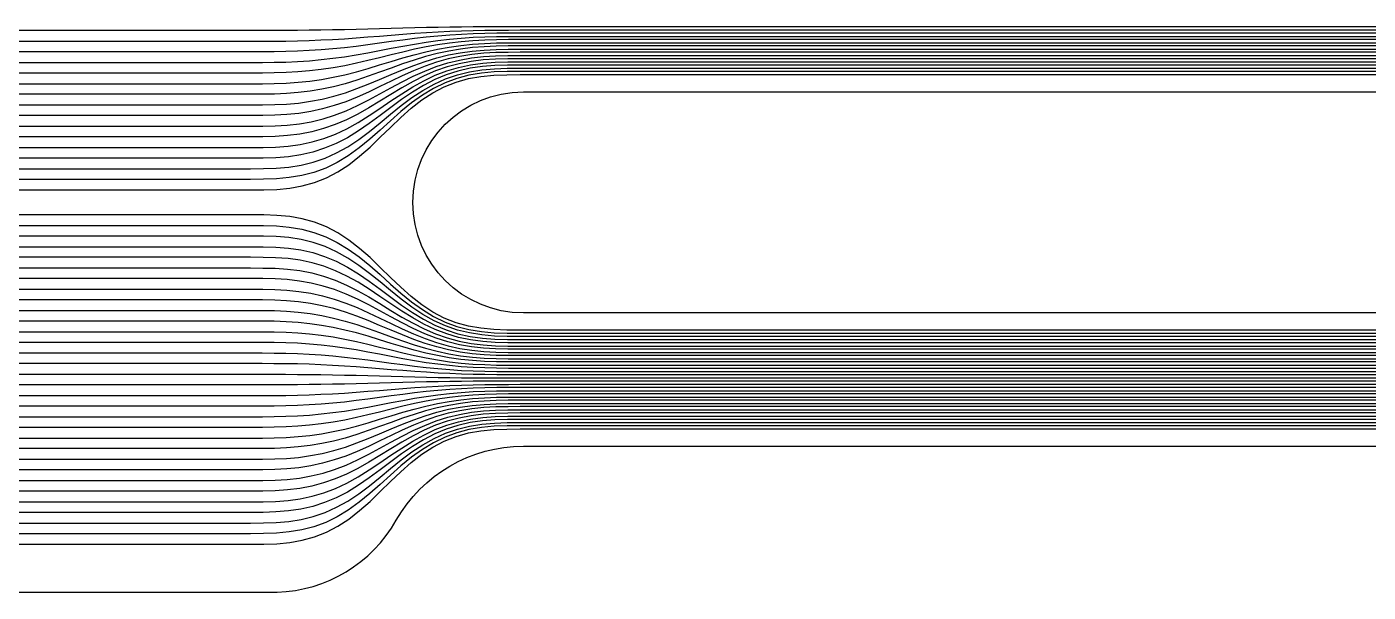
# Model space of a CAD drawing. Header units: millimetres. Extents: x 0 to 17.1, y 0 to 7.7.
# Drawn here: x 11.439 to 13.332, y 2.775 to 3.573 of the extents above; entities that cross this region are included whole.
import ezdxf

# ---------------------------------------------------------------- set-up
doc = ezdxf.new("R2010")
doc.units = ezdxf.units.MM
doc.header["$MEASUREMENT"] = 0
doc.layers.add('Insulation', color=112, linetype='Continuous')
doc.layers.add('Metal', color=52, linetype='Continuous')

msp = doc.modelspace()

# ---------------------------------------------------------------- linework, layer by layer
at = {"layer": 'Insulation'}
for points in [[(17.0987, 3.1163), (14.904, 3.169), (12.14, 3.169, -1), (12.14, 3.481), (14.779, 3.481), (17.1018, 3.5368)], [(8.89, 2.775), (11.7924, 2.775, 0.262092), (11.9607, 2.8765, -0.270231), (12.14, 2.981), (14.779, 2.981), (17.1018, 3.0368)]]:
    msp.add_lwpolyline(points, format="xyb", dxfattribs=at)
at = {"layer": 'Metal'}
for points in [[(14.64, 3.5728), (12.1355, 3.5728), (12.119, 3.5727), (12.1024, 3.5727), (12.0859, 3.5727), (12.0693, 3.5726), (12.0528, 3.5724), (12.0362, 3.5722), (12.0197, 3.5719), (12.0031, 3.5716), (11.9866, 3.5712), (11.9701, 3.5708), (11.9535, 3.5704), (11.937, 3.5699), (11.9204, 3.5695), (11.9039, 3.569), (11.8874, 3.5687), (11.8708, 3.5683), (11.8543, 3.5681), (11.8377, 3.5678), (11.8212, 3.5677), (11.8046, 3.5676), (11.7881, 3.5675), (11.7715, 3.5675), (11.755, 3.5675), (8.49, 3.5675)], [(8.49, 3.5525), (11.755, 3.5525), (11.7716, 3.5525), (11.7881, 3.5526), (11.8047, 3.5527), (11.8212, 3.553), (11.8378, 3.5535), (11.8543, 3.5542), (11.8709, 3.555), (11.8874, 3.556), (11.9039, 3.5571), (11.9205, 3.5584), (11.937, 3.5597), (11.9535, 3.5611), (11.97, 3.5624), (11.9866, 3.5637), (12.0031, 3.5648), (12.0196, 3.5658), (12.0362, 3.5666), (12.0527, 3.5672), (12.0693, 3.5677), (12.0858, 3.568), (12.1024, 3.5682), (12.1189, 3.5682), (12.1355, 3.5683), (14.64, 3.5683)], [(14.64, 3.5638), (12.1355, 3.5638), (12.1189, 3.5637), (12.1023, 3.5636), (12.0857, 3.5633), (12.0691, 3.5628), (12.0526, 3.5621), (12.036, 3.561), (12.0195, 3.5596), (12.003, 3.558), (11.9865, 3.5561), (11.97, 3.554), (11.9535, 3.5518), (11.937, 3.5495), (11.9205, 3.5473), (11.904, 3.5452), (11.8875, 3.5433), (11.871, 3.5416), (11.8545, 3.5403), (11.8379, 3.5392), (11.8214, 3.5384), (11.8048, 3.5379), (11.7882, 3.5376), (11.7716, 3.5375), (11.755, 3.5375), (8.49, 3.5375)], [(8.49, 3.5225), (11.755, 3.5225), (11.7717, 3.5225), (11.7883, 3.5227), (11.8049, 3.5231), (11.8215, 3.5238), (11.8381, 3.5249), (11.8547, 3.5264), (11.8712, 3.5283), (11.8877, 3.5306), (11.9042, 3.5332), (11.9206, 3.5362), (11.937, 3.5393), (11.9535, 3.5425), (11.9699, 3.5456), (11.9863, 3.5485), (12.0028, 3.5512), (12.0193, 3.5535), (12.0358, 3.5554), (12.0524, 3.5569), (12.069, 3.558), (12.0856, 3.5587), (12.1022, 3.5591), (12.1188, 3.5592), (12.1355, 3.5593), (14.64, 3.5593)], [(14.64, 3.5548), (12.1355, 3.5548), (12.1188, 3.5547), (12.1021, 3.5545), (12.0854, 3.554), (12.0687, 3.5531), (12.0521, 3.5517), (12.0356, 3.5498), (12.019, 3.5473), (12.0026, 3.5444), (11.9862, 3.541), (11.9698, 3.5372), (11.9534, 3.5332), (11.9371, 3.5291), (11.9207, 3.5251), (11.9043, 3.5213), (11.8879, 3.5179), (11.8715, 3.5149), (11.8549, 3.5125), (11.8384, 3.5105), (11.8218, 3.5091), (11.8051, 3.5082), (11.7884, 3.5077), (11.7717, 3.5075), (11.755, 3.5075), (8.49, 3.5075)], [(8.49, 3.4925), (11.755, 3.4925), (11.7718, 3.4925), (11.7886, 3.4928), (11.8054, 3.4934), (11.8221, 3.4945), (11.8387, 3.4962), (11.8553, 3.4986), (11.8718, 3.5016), (11.8882, 3.5052), (11.9045, 3.5093), (11.9208, 3.514), (11.9371, 3.5189), (11.9534, 3.5239), (11.9697, 3.5288), (11.986, 3.5334), (12.0023, 3.5376), (12.0187, 3.5412), (12.0352, 3.5442), (12.0518, 3.5465), (12.0684, 3.5482), (12.0851, 3.5494), (12.1019, 3.55), (12.1187, 3.5502), (12.1355, 3.5503), (14.64, 3.5503)], [(14.64, 3.5458), (12.1355, 3.5458), (12.1186, 3.5457), (12.1017, 3.5454), (12.0848, 3.5447), (12.0681, 3.5434), (12.0514, 3.5414), (12.0348, 3.5386), (12.0184, 3.535), (12.002, 3.5308), (11.9857, 3.5258), (11.9695, 3.5204), (11.9533, 3.5146), (11.9372, 3.5087), (11.921, 3.5029), (11.9048, 3.4974), (11.8885, 3.4925), (11.8721, 3.4882), (11.8557, 3.4847), (11.8391, 3.4819), (11.8224, 3.4799), (11.8057, 3.4786), (11.7888, 3.4778), (11.7719, 3.4775), (11.755, 3.4775), (8.49, 3.4775)], [(8.49, 3.4625), (11.755, 3.4625), (11.7721, 3.4625), (11.7891, 3.4629), (11.806, 3.4637), (11.8229, 3.4652), (11.8396, 3.4676), (11.8561, 3.4708), (11.8726, 3.4749), (11.8889, 3.4798), (11.9051, 3.4855), (11.9212, 3.4918), (11.9372, 3.4985), (11.9533, 3.5053), (11.9693, 3.512), (11.9854, 3.5183), (12.0016, 3.524), (12.0179, 3.5289), (12.0344, 3.533), (12.0509, 3.5362), (12.0676, 3.5385), (12.0845, 3.54), (12.1014, 3.5409), (12.1184, 3.5412), (12.1355, 3.5413), (14.64, 3.5413)], [(14.64, 3.5368), (12.1355, 3.5368), (12.1183, 3.5367), (12.1011, 3.5363), (12.0841, 3.5354), (12.0672, 3.5336), (12.0504, 3.531), (12.0338, 3.5274), (12.0174, 3.5227), (12.0012, 3.5172), (11.9851, 3.5107), (11.9691, 3.5036), (11.9532, 3.496), (11.9373, 3.4883), (11.9214, 3.4807), (11.9054, 3.4735), (11.8893, 3.4671), (11.8731, 3.4615), (11.8567, 3.4569), (11.8401, 3.4532), (11.8233, 3.4506), (11.8064, 3.4489), (11.7894, 3.4479), (11.7722, 3.4476), (11.755, 3.4475), (8.49, 3.4475)], [(8.49, 3.4325), (11.755, 3.4325), (11.7724, 3.4326), (11.7897, 3.433), (11.8068, 3.434), (11.8239, 3.436), (11.8407, 3.4389), (11.8573, 3.443), (11.8736, 3.4481), (11.8898, 3.4544), (11.9058, 3.4616), (11.9217, 3.4696), (11.9374, 3.478), (11.9531, 3.4867), (11.9688, 3.4952), (11.9847, 3.5031), (12.0007, 3.5103), (12.0169, 3.5166), (12.0332, 3.5218), (12.0498, 3.5258), (12.0666, 3.5288), (12.0837, 3.5307), (12.1008, 3.5318), (12.1181, 3.5322), (12.1355, 3.5323), (14.64, 3.5323)], [(14.64, 3.5278), (12.1355, 3.5278), (12.118, 3.5277), (12.1005, 3.5272), (12.0832, 3.526), (12.0661, 3.5239), (12.0492, 3.5207), (12.0326, 3.5162), (12.0162, 3.5105), (12.0001, 3.5035), (11.9843, 3.4956), (11.9686, 3.4868), (11.953, 3.4774), (11.9375, 3.4678), (11.9219, 3.4585), (11.9062, 3.4497), (11.8904, 3.4417), (11.8743, 3.4348), (11.8579, 3.4291), (11.8413, 3.4246), (11.8244, 3.4213), (11.8073, 3.4192), (11.79, 3.418), (11.7725, 3.4176), (11.755, 3.4175), (8.49, 3.4175)], [(8.49, 3.4025), (11.755, 3.4025), (11.7727, 3.4026), (11.7904, 3.4031), (11.8079, 3.4044), (11.8251, 3.4067), (11.842, 3.4103), (11.8586, 3.4152), (11.8749, 3.4214), (11.8909, 3.429), (11.9067, 3.4377), (11.9222, 3.4474), (11.9376, 3.4576), (11.9529, 3.4681), (11.9683, 3.4784), (11.9838, 3.488), (11.9996, 3.4967), (12.0156, 3.5043), (12.0319, 3.5106), (12.0485, 3.5155), (12.0654, 3.5191), (12.0826, 3.5214), (12.1001, 3.5227), (12.1178, 3.5232), (12.1355, 3.5233), (14.64, 3.5233)], [(14.64, 3.5188), (12.1355, 3.5188), (12.1175, 3.5187), (12.0997, 3.5181), (12.0821, 3.5167), (12.0647, 3.5142), (12.0477, 3.5103), (12.0311, 3.505), (12.0148, 3.4982), (11.9989, 3.4899), (11.9833, 3.4805), (11.968, 3.47), (11.9528, 3.4588), (11.9377, 3.4474), (11.9225, 3.4363), (11.9072, 3.4258), (11.8916, 3.4163), (11.8757, 3.4081), (11.8594, 3.4013), (11.8428, 3.3959), (11.8258, 3.3921), (11.8084, 3.3895), (11.7908, 3.3881), (11.773, 3.3876), (11.755, 3.3875), (8.49, 3.3875)], [(8.49, 3.3725), (11.755, 3.3725), (11.7732, 3.3726), (11.7912, 3.3732), (11.809, 3.3747), (11.8265, 3.3774), (11.8436, 3.3816), (11.8602, 3.3874), (11.8765, 3.3947), (11.8923, 3.4036), (11.9077, 3.4139), (11.9229, 3.4252), (11.9378, 3.4372), (11.9527, 3.4495), (11.9676, 3.4616), (11.9828, 3.4729), (11.9982, 3.4831), (12.014, 3.492), (12.0303, 3.4994), (12.0469, 3.5051), (12.064, 3.5093), (12.0815, 3.5121), (12.0993, 3.5136), (12.1173, 3.5142), (12.1355, 3.5143), (14.64, 3.5143)], [(14.64, 3.5098), (12.1355, 3.5098), (12.1171, 3.5097), (12.0988, 3.509), (12.0808, 3.5074), (12.0632, 3.5045), (12.046, 3.5), (12.0294, 3.4938), (12.0132, 3.4859), (11.9975, 3.4763), (11.9822, 3.4653), (11.9673, 3.4532), (11.9526, 3.4402), (11.9379, 3.427), (11.9232, 3.4141), (11.9083, 3.4019), (11.893, 3.3909), (11.8773, 3.3814), (11.8611, 3.3735), (11.8445, 3.3673), (11.8273, 3.3628), (11.8097, 3.3599), (11.7917, 3.3582), (11.7734, 3.3576), (11.755, 3.3575), (8.49, 3.3575)], [(8.49, 3.3425), (11.755, 3.3425), (11.7737, 3.3426), (11.7922, 3.3433), (11.8104, 3.345), (11.8281, 3.3482), (11.8454, 3.353), (11.8621, 3.3596), (11.8782, 3.368), (11.8938, 3.3782), (11.9089, 3.39), (11.9236, 3.403), (11.9381, 3.4168), (11.9524, 3.4309), (11.9669, 3.4448), (11.9816, 3.4578), (11.9967, 3.4695), (12.0123, 3.4797), (12.0284, 3.4882), (12.0451, 3.4948), (12.0624, 3.4996), (12.0801, 3.5027), (12.0983, 3.5045), (12.1168, 3.5051), (12.1355, 3.5053), (14.64, 3.5053)], [(14.64, 3.1448), (12.1355, 3.1448), (12.1168, 3.1449), (12.0983, 3.1455), (12.0801, 3.1473), (12.0624, 3.1504), (12.0451, 3.1552), (12.0284, 3.1618), (12.0123, 3.1703), (11.9967, 3.1805), (11.9816, 3.1922), (11.9669, 3.2052), (11.9524, 3.2191), (11.9381, 3.2332), (11.9236, 3.247), (11.9089, 3.26), (11.8938, 3.2718), (11.8782, 3.282), (11.8621, 3.2904), (11.8454, 3.297), (11.8281, 3.3018), (11.8104, 3.305), (11.7922, 3.3067), (11.7737, 3.3074), (11.755, 3.3075), (8.49, 3.3075)], [(8.49, 3.2925), (11.755, 3.2925), (11.7734, 3.2924), (11.7917, 3.2918), (11.8097, 3.2901), (11.8273, 3.2872), (11.8445, 3.2827), (11.8611, 3.2765), (11.8773, 3.2686), (11.893, 3.2591), (11.9083, 3.2481), (11.9232, 3.2359), (11.9379, 3.223), (11.9526, 3.2098), (11.9673, 3.1968), (11.9822, 3.1847), (11.9975, 3.1737), (12.0132, 3.1641), (12.0294, 3.1562), (12.046, 3.15), (12.0632, 3.1455), (12.0808, 3.1426), (12.0988, 3.141), (12.1171, 3.1403), (12.1355, 3.1403), (14.64, 3.1403)], [(14.64, 3.1358), (12.1355, 3.1358), (12.1173, 3.1358), (12.0993, 3.1364), (12.0815, 3.1379), (12.064, 3.1407), (12.0469, 3.1449), (12.0303, 3.1506), (12.014, 3.158), (11.9982, 3.1669), (11.9828, 3.1771), (11.9676, 3.1884), (11.9527, 3.2005), (11.9378, 3.2128), (11.9229, 3.2248), (11.9077, 3.2361), (11.8923, 3.2464), (11.8765, 3.2553), (11.8602, 3.2626), (11.8436, 3.2684), (11.8265, 3.2726), (11.809, 3.2753), (11.7912, 3.2768), (11.7732, 3.2774), (11.755, 3.2775), (8.49, 3.2775)], [(8.49, 3.2625), (11.755, 3.2625), (11.773, 3.2624), (11.7908, 3.2619), (11.8084, 3.2605), (11.8258, 3.2579), (11.8428, 3.2541), (11.8594, 3.2487), (11.8757, 3.2419), (11.8916, 3.2337), (11.9072, 3.2242), (11.9225, 3.2137), (11.9377, 3.2026), (11.9528, 3.1912), (11.968, 3.18), (11.9833, 3.1695), (11.9989, 3.1601), (12.0148, 3.1518), (12.0311, 3.145), (12.0477, 3.1397), (12.0647, 3.1358), (12.0821, 3.1333), (12.0997, 3.1319), (12.1175, 3.1313), (12.1355, 3.1313), (14.64, 3.1313)], [(14.64, 3.1268), (12.1355, 3.1268), (12.1178, 3.1268), (12.1001, 3.1273), (12.0826, 3.1286), (12.0654, 3.1309), (12.0485, 3.1345), (12.0319, 3.1394), (12.0156, 3.1457), (11.9996, 3.1533), (11.9838, 3.162), (11.9683, 3.1716), (11.9529, 3.1819), (11.9376, 3.1924), (11.9222, 3.2026), (11.9067, 3.2123), (11.8909, 3.221), (11.8749, 3.2286), (11.8586, 3.2348), (11.842, 3.2397), (11.8251, 3.2433), (11.8079, 3.2456), (11.7904, 3.2469), (11.7727, 3.2474), (11.755, 3.2475), (8.49, 3.2475)], [(8.49, 3.2325), (11.755, 3.2325), (11.7725, 3.2324), (11.79, 3.232), (11.8073, 3.2308), (11.8244, 3.2287), (11.8413, 3.2254), (11.8579, 3.2209), (11.8743, 3.2152), (11.8904, 3.2083), (11.9062, 3.2003), (11.9219, 3.1915), (11.9375, 3.1822), (11.953, 3.1726), (11.9686, 3.1632), (11.9843, 3.1544), (12.0001, 3.1465), (12.0162, 3.1395), (12.0326, 3.1338), (12.0492, 3.1293), (12.0661, 3.1261), (12.0832, 3.124), (12.1005, 3.1228), (12.118, 3.1223), (12.1355, 3.1223), (14.64, 3.1223)], [(14.64, 3.1178), (12.1355, 3.1178), (12.1181, 3.1178), (12.1008, 3.1182), (12.0837, 3.1193), (12.0666, 3.1212), (12.0498, 3.1242), (12.0332, 3.1282), (12.0169, 3.1334), (12.0007, 3.1397), (11.9847, 3.1469), (11.9688, 3.1548), (11.9531, 3.1633), (11.9374, 3.172), (11.9217, 3.1804), (11.9058, 3.1884), (11.8898, 3.1956), (11.8736, 3.2019), (11.8573, 3.207), (11.8407, 3.2111), (11.8239, 3.214), (11.8068, 3.216), (11.7897, 3.217), (11.7724, 3.2174), (11.755, 3.2175), (8.49, 3.2175)], [(8.49, 3.2025), (11.755, 3.2025), (11.7722, 3.2024), (11.7894, 3.2021), (11.8064, 3.2011), (11.8233, 3.1994), (11.8401, 3.1968), (11.8567, 3.1931), (11.8731, 3.1885), (11.8893, 3.1829), (11.9054, 3.1765), (11.9214, 3.1693), (11.9373, 3.1617), (11.9532, 3.154), (11.9691, 3.1464), (11.9851, 3.1393), (12.0012, 3.1328), (12.0174, 3.1273), (12.0338, 3.1226), (12.0504, 3.119), (12.0672, 3.1164), (12.0841, 3.1146), (12.1011, 3.1137), (12.1183, 3.1133), (12.1355, 3.1133), (14.64, 3.1133)], [(14.64, 3.1088), (12.1355, 3.1088), (12.1184, 3.1088), (12.1014, 3.1091), (12.0845, 3.11), (12.0676, 3.1115), (12.0509, 3.1138), (12.0344, 3.117), (12.0179, 3.1211), (12.0016, 3.126), (11.9854, 3.1317), (11.9693, 3.138), (11.9533, 3.1447), (11.9372, 3.1515), (11.9212, 3.1582), (11.9051, 3.1645), (11.8889, 3.1702), (11.8726, 3.1751), (11.8561, 3.1792), (11.8396, 3.1824), (11.8229, 3.1848), (11.806, 3.1863), (11.7891, 3.1871), (11.7721, 3.1875), (11.755, 3.1875), (8.49, 3.1875)], [(8.49, 3.1725), (11.755, 3.1725), (11.7719, 3.1725), (11.7888, 3.1722), (11.8057, 3.1714), (11.8224, 3.1701), (11.8391, 3.1681), (11.8557, 3.1653), (11.8721, 3.1618), (11.8885, 3.1575), (11.9048, 3.1526), (11.921, 3.1471), (11.9372, 3.1413), (11.9533, 3.1354), (11.9695, 3.1296), (11.9857, 3.1242), (12.002, 3.1192), (12.0184, 3.115), (12.0348, 3.1114), (12.0514, 3.1086), (12.0681, 3.1066), (12.0848, 3.1053), (12.1017, 3.1046), (12.1186, 3.1043), (12.1355, 3.1043), (14.64, 3.1043)], [(14.64, 3.0998), (12.1355, 3.0998), (12.1187, 3.0998), (12.1019, 3.1), (12.0851, 3.1006), (12.0684, 3.1018), (12.0518, 3.1035), (12.0352, 3.1058), (12.0187, 3.1088), (12.0023, 3.1124), (11.986, 3.1166), (11.9697, 3.1212), (11.9534, 3.1261), (11.9371, 3.1311), (11.9208, 3.136), (11.9045, 3.1407), (11.8882, 3.1448), (11.8718, 3.1484), (11.8553, 3.1514), (11.8387, 3.1538), (11.8221, 3.1555), (11.8054, 3.1566), (11.7886, 3.1572), (11.7718, 3.1575), (11.755, 3.1575), (8.49, 3.1575)], [(8.49, 3.1425), (11.755, 3.1425), (11.7717, 3.1425), (11.7884, 3.1423), (11.8051, 3.1418), (11.8218, 3.1409), (11.8384, 3.1395), (11.8549, 3.1375), (11.8715, 3.1351), (11.8879, 3.1321), (11.9043, 3.1287), (11.9207, 3.1249), (11.9371, 3.1209), (11.9534, 3.1168), (11.9698, 3.1128), (11.9862, 3.109), (12.0026, 3.1056), (12.019, 3.1027), (12.0356, 3.1002), (12.0521, 3.0983), (12.0687, 3.0969), (12.0854, 3.096), (12.1021, 3.0955), (12.1188, 3.0953), (12.1355, 3.0953), (14.64, 3.0953)], [(14.64, 3.0908), (12.1355, 3.0908), (12.1188, 3.0908), (12.1022, 3.0909), (12.0856, 3.0913), (12.069, 3.092), (12.0524, 3.0931), (12.0358, 3.0946), (12.0193, 3.0965), (12.0028, 3.0988), (11.9863, 3.1015), (11.9699, 3.1044), (11.9535, 3.1075), (11.937, 3.1107), (11.9206, 3.1138), (11.9042, 3.1168), (11.8877, 3.1194), (11.8712, 3.1217), (11.8547, 3.1236), (11.8381, 3.1251), (11.8215, 3.1262), (11.8049, 3.1269), (11.7883, 3.1273), (11.7717, 3.1275), (11.755, 3.1275), (8.49, 3.1275)], [(8.49, 3.1125), (11.755, 3.1125), (11.7716, 3.1125), (11.7882, 3.1124), (11.8048, 3.1121), (11.8214, 3.1116), (11.8379, 3.1108), (11.8545, 3.1097), (11.871, 3.1084), (11.8875, 3.1067), (11.904, 3.1048), (11.9205, 3.1027), (11.937, 3.1005), (11.9535, 3.0982), (11.97, 3.096), (11.9865, 3.0939), (12.003, 3.092), (12.0195, 3.0904), (12.036, 3.089), (12.0526, 3.0879), (12.0691, 3.0872), (12.0857, 3.0867), (12.1023, 3.0864), (12.1189, 3.0863), (12.1355, 3.0863), (14.64, 3.0863)], [(14.64, 3.0818), (12.1355, 3.0818), (12.1189, 3.0818), (12.1024, 3.0818), (12.0858, 3.082), (12.0693, 3.0823), (12.0527, 3.0828), (12.0362, 3.0834), (12.0196, 3.0842), (12.0031, 3.0852), (11.9866, 3.0863), (11.97, 3.0876), (11.9535, 3.0889), (11.937, 3.0903), (11.9205, 3.0916), (11.9039, 3.0929), (11.8874, 3.094), (11.8709, 3.095), (11.8543, 3.0958), (11.8378, 3.0965), (11.8212, 3.097), (11.8047, 3.0973), (11.7881, 3.0974), (11.7716, 3.0975), (11.755, 3.0975), (8.49, 3.0975)], [(8.49, 3.0825), (11.755, 3.0825), (11.7715, 3.0825), (11.7881, 3.0825), (11.8046, 3.0824), (11.8212, 3.0823), (11.8377, 3.0822), (11.8543, 3.0819), (11.8708, 3.0817), (11.8874, 3.0813), (11.9039, 3.081), (11.9204, 3.0805), (11.937, 3.0801), (11.9535, 3.0796), (11.9701, 3.0792), (11.9866, 3.0788), (12.0031, 3.0784), (12.0197, 3.0781), (12.0362, 3.0778), (12.0528, 3.0776), (12.0693, 3.0774), (12.0859, 3.0773), (12.1024, 3.0773), (12.119, 3.0773), (12.1355, 3.0773), (14.64, 3.0773)], [(14.64, 3.0728), (12.1355, 3.0728), (12.119, 3.0727), (12.1024, 3.0727), (12.0859, 3.0727), (12.0693, 3.0726), (12.0528, 3.0724), (12.0362, 3.0722), (12.0197, 3.0719), (12.0031, 3.0716), (11.9866, 3.0712), (11.9701, 3.0708), (11.9535, 3.0704), (11.937, 3.0699), (11.9204, 3.0695), (11.9039, 3.069), (11.8874, 3.0687), (11.8708, 3.0683), (11.8543, 3.0681), (11.8377, 3.0678), (11.8212, 3.0677), (11.8046, 3.0676), (11.7881, 3.0675), (11.7715, 3.0675), (11.755, 3.0675), (8.49, 3.0675)], [(8.49, 3.0525), (11.755, 3.0525), (11.7716, 3.0525), (11.7881, 3.0526), (11.8047, 3.0527), (11.8212, 3.053), (11.8378, 3.0535), (11.8543, 3.0542), (11.8709, 3.055), (11.8874, 3.056), (11.9039, 3.0571), (11.9205, 3.0584), (11.937, 3.0597), (11.9535, 3.0611), (11.97, 3.0624), (11.9866, 3.0637), (12.0031, 3.0648), (12.0196, 3.0658), (12.0362, 3.0666), (12.0527, 3.0672), (12.0693, 3.0677), (12.0858, 3.068), (12.1024, 3.0682), (12.1189, 3.0682), (12.1355, 3.0683), (14.64, 3.0683)], [(14.64, 3.0638), (12.1355, 3.0638), (12.1189, 3.0637), (12.1023, 3.0636), (12.0857, 3.0633), (12.0691, 3.0628), (12.0526, 3.0621), (12.036, 3.061), (12.0195, 3.0596), (12.003, 3.058), (11.9865, 3.0561), (11.97, 3.054), (11.9535, 3.0518), (11.937, 3.0495), (11.9205, 3.0473), (11.904, 3.0452), (11.8875, 3.0433), (11.871, 3.0416), (11.8545, 3.0403), (11.8379, 3.0392), (11.8214, 3.0384), (11.8048, 3.0379), (11.7882, 3.0376), (11.7716, 3.0375), (11.755, 3.0375), (8.49, 3.0375)], [(8.49, 3.0225), (11.755, 3.0225), (11.7717, 3.0225), (11.7883, 3.0227), (11.8049, 3.0231), (11.8215, 3.0238), (11.8381, 3.0249), (11.8547, 3.0264), (11.8712, 3.0283), (11.8877, 3.0306), (11.9042, 3.0332), (11.9206, 3.0362), (11.937, 3.0393), (11.9535, 3.0425), (11.9699, 3.0456), (11.9863, 3.0485), (12.0028, 3.0512), (12.0193, 3.0535), (12.0358, 3.0554), (12.0524, 3.0569), (12.069, 3.058), (12.0856, 3.0587), (12.1022, 3.0591), (12.1188, 3.0592), (12.1355, 3.0593), (14.64, 3.0593)], [(14.64, 3.0548), (12.1355, 3.0548), (12.1188, 3.0547), (12.1021, 3.0545), (12.0854, 3.054), (12.0687, 3.0531), (12.0521, 3.0517), (12.0356, 3.0498), (12.019, 3.0473), (12.0026, 3.0444), (11.9862, 3.041), (11.9698, 3.0372), (11.9534, 3.0332), (11.9371, 3.0291), (11.9207, 3.0251), (11.9043, 3.0213), (11.8879, 3.0179), (11.8715, 3.0149), (11.8549, 3.0125), (11.8384, 3.0105), (11.8218, 3.0091), (11.8051, 3.0082), (11.7884, 3.0077), (11.7717, 3.0075), (11.755, 3.0075), (8.49, 3.0075)], [(8.49, 2.9925), (11.755, 2.9925), (11.7718, 2.9925), (11.7886, 2.9928), (11.8054, 2.9934), (11.8221, 2.9945), (11.8387, 2.9962), (11.8553, 2.9986), (11.8718, 3.0016), (11.8882, 3.0052), (11.9045, 3.0093), (11.9208, 3.014), (11.9371, 3.0189), (11.9534, 3.0239), (11.9697, 3.0288), (11.986, 3.0334), (12.0023, 3.0376), (12.0187, 3.0412), (12.0352, 3.0442), (12.0518, 3.0465), (12.0684, 3.0482), (12.0851, 3.0494), (12.1019, 3.05), (12.1187, 3.0502), (12.1355, 3.0503), (14.64, 3.0503)], [(14.64, 3.0458), (12.1355, 3.0458), (12.1186, 3.0457), (12.1017, 3.0454), (12.0848, 3.0447), (12.0681, 3.0434), (12.0514, 3.0414), (12.0348, 3.0386), (12.0184, 3.035), (12.002, 3.0308), (11.9857, 3.0258), (11.9695, 3.0204), (11.9533, 3.0146), (11.9372, 3.0087), (11.921, 3.0029), (11.9048, 2.9974), (11.8885, 2.9925), (11.8721, 2.9882), (11.8557, 2.9847), (11.8391, 2.9819), (11.8224, 2.9799), (11.8057, 2.9786), (11.7888, 2.9778), (11.7719, 2.9775), (11.755, 2.9775), (8.49, 2.9775)], [(8.49, 2.9625), (11.755, 2.9625), (11.7721, 2.9625), (11.7891, 2.9629), (11.806, 2.9637), (11.8229, 2.9652), (11.8396, 2.9676), (11.8561, 2.9708), (11.8726, 2.9749), (11.8889, 2.9798), (11.9051, 2.9855), (11.9212, 2.9918), (11.9372, 2.9985), (11.9533, 3.0053), (11.9693, 3.012), (11.9854, 3.0183), (12.0016, 3.024), (12.0179, 3.0289), (12.0344, 3.033), (12.0509, 3.0362), (12.0676, 3.0385), (12.0845, 3.04), (12.1014, 3.0409), (12.1184, 3.0412), (12.1355, 3.0413), (14.64, 3.0413)], [(14.64, 3.0368), (12.1355, 3.0368), (12.1183, 3.0367), (12.1011, 3.0363), (12.0841, 3.0354), (12.0672, 3.0336), (12.0504, 3.031), (12.0338, 3.0274), (12.0174, 3.0227), (12.0012, 3.0172), (11.9851, 3.0107), (11.9691, 3.0036), (11.9532, 2.996), (11.9373, 2.9883), (11.9214, 2.9807), (11.9054, 2.9735), (11.8893, 2.9671), (11.8731, 2.9615), (11.8567, 2.9569), (11.8401, 2.9532), (11.8233, 2.9506), (11.8064, 2.9489), (11.7894, 2.9479), (11.7722, 2.9476), (11.755, 2.9475), (8.49, 2.9475)], [(8.49, 2.9325), (11.755, 2.9325), (11.7724, 2.9326), (11.7897, 2.933), (11.8068, 2.934), (11.8239, 2.936), (11.8407, 2.9389), (11.8573, 2.943), (11.8736, 2.9481), (11.8898, 2.9544), (11.9058, 2.9616), (11.9217, 2.9696), (11.9374, 2.978), (11.9531, 2.9867), (11.9688, 2.9952), (11.9847, 3.0031), (12.0007, 3.0103), (12.0169, 3.0166), (12.0332, 3.0218), (12.0498, 3.0258), (12.0666, 3.0288), (12.0837, 3.0307), (12.1008, 3.0318), (12.1181, 3.0322), (12.1355, 3.0323), (14.64, 3.0323)], [(14.64, 3.0278), (12.1355, 3.0278), (12.118, 3.0277), (12.1005, 3.0272), (12.0832, 3.026), (12.0661, 3.0239), (12.0492, 3.0207), (12.0326, 3.0162), (12.0162, 3.0105), (12.0001, 3.0035), (11.9843, 2.9956), (11.9686, 2.9868), (11.953, 2.9774), (11.9375, 2.9678), (11.9219, 2.9585), (11.9062, 2.9497), (11.8904, 2.9417), (11.8743, 2.9348), (11.8579, 2.9291), (11.8413, 2.9246), (11.8244, 2.9213), (11.8073, 2.9192), (11.79, 2.918), (11.7725, 2.9176), (11.755, 2.9175), (8.49, 2.9175)], [(8.49, 2.9025), (11.755, 2.9025), (11.7727, 2.9026), (11.7904, 2.9031), (11.8079, 2.9044), (11.8251, 2.9067), (11.842, 2.9103), (11.8586, 2.9152), (11.8749, 2.9214), (11.8909, 2.929), (11.9067, 2.9377), (11.9222, 2.9474), (11.9376, 2.9576), (11.9529, 2.9681), (11.9683, 2.9784), (11.9838, 2.988), (11.9996, 2.9967), (12.0156, 3.0043), (12.0319, 3.0106), (12.0485, 3.0155), (12.0654, 3.0191), (12.0826, 3.0214), (12.1001, 3.0227), (12.1178, 3.0232), (12.1355, 3.0233), (14.64, 3.0233)], [(14.64, 3.0188), (12.1355, 3.0188), (12.1175, 3.0187), (12.0997, 3.0181), (12.0821, 3.0167), (12.0647, 3.0142), (12.0477, 3.0103), (12.0311, 3.005), (12.0148, 2.9982), (11.9989, 2.9899), (11.9833, 2.9805), (11.968, 2.97), (11.9528, 2.9588), (11.9377, 2.9474), (11.9225, 2.9363), (11.9072, 2.9258), (11.8916, 2.9163), (11.8757, 2.9081), (11.8594, 2.9013), (11.8428, 2.8959), (11.8258, 2.8921), (11.8084, 2.8895), (11.7908, 2.8881), (11.773, 2.8876), (11.755, 2.8875), (8.49, 2.8875)], [(8.49, 2.8725), (11.755, 2.8725), (11.7732, 2.8726), (11.7912, 2.8732), (11.809, 2.8747), (11.8265, 2.8774), (11.8436, 2.8816), (11.8602, 2.8874), (11.8765, 2.8947), (11.8923, 2.9036), (11.9077, 2.9139), (11.9229, 2.9252), (11.9378, 2.9372), (11.9527, 2.9495), (11.9676, 2.9616), (11.9828, 2.9729), (11.9982, 2.9831), (12.014, 2.992), (12.0303, 2.9994), (12.0469, 3.0051), (12.064, 3.0093), (12.0815, 3.0121), (12.0993, 3.0136), (12.1173, 3.0142), (12.1355, 3.0143), (14.64, 3.0143)], [(14.64, 3.0098), (12.1355, 3.0098), (12.1171, 3.0097), (12.0988, 3.009), (12.0808, 3.0074), (12.0632, 3.0045), (12.046, 3), (12.0294, 2.9938), (12.0132, 2.9859), (11.9975, 2.9763), (11.9822, 2.9653), (11.9673, 2.9532), (11.9526, 2.9402), (11.9379, 2.927), (11.9232, 2.9141), (11.9083, 2.9019), (11.893, 2.8909), (11.8773, 2.8814), (11.8611, 2.8735), (11.8445, 2.8673), (11.8273, 2.8628), (11.8097, 2.8599), (11.7917, 2.8582), (11.7734, 2.8576), (11.755, 2.8575), (8.49, 2.8575)], [(8.49, 2.8425), (11.755, 2.8425), (11.7737, 2.8426), (11.7922, 2.8433), (11.8104, 2.845), (11.8281, 2.8482), (11.8454, 2.853), (11.8621, 2.8596), (11.8782, 2.868), (11.8938, 2.8782), (11.9089, 2.89), (11.9236, 2.903), (11.9381, 2.9168), (11.9524, 2.9309), (11.9669, 2.9448), (11.9816, 2.9578), (11.9967, 2.9695), (12.0123, 2.9797), (12.0284, 2.9882), (12.0451, 2.9948), (12.0624, 2.9996), (12.0801, 3.0027), (12.0983, 3.0045), (12.1168, 3.0051), (12.1355, 3.0053), (14.64, 3.0053)]]:
    msp.add_lwpolyline(points, dxfattribs=at)

doc.saveas('drawing.dxf')
